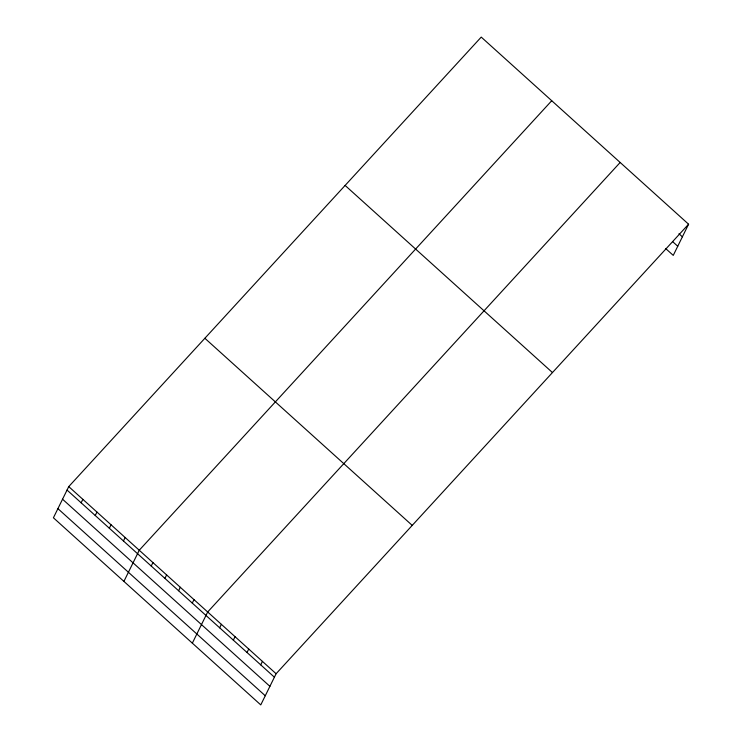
<?xml version="1.0" encoding="UTF-8"?>
<svg xmlns="http://www.w3.org/2000/svg" width="742" height="742" viewBox="0 0 742 742"><rect width="100%" height="100%" fill="white"/><g stroke="black" fill="none" stroke-linecap="round" stroke-linejoin="round"><path stroke-width="1.11" d="M68.746 486.613L53.415 517.786L260.767 704.9L276.107 673.736L688.585 224.214L481.233 37.1L68.746 486.613L276.107 673.736M81.147 502.798L82.854 499.338M95.245 515.523L96.952 512.063M109.343 528.248L111.05 524.789M123.45 540.974L125.148 537.514M123.914 581.403L139.255 550.23L551.733 100.717M151.229 566.044L152.935 562.584M164.919 578.398L166.625 574.929M178.599 590.743L180.306 587.284M192.289 603.098L193.996 599.638M192.345 643.147L207.677 611.983L620.164 162.47M219.66 627.797L221.366 624.337M233.35 640.142L235.047 636.682M247.03 652.496L248.737 649.037M260.72 664.841L262.418 661.382M688.585 224.214L673.254 255.387L665.555 248.44M678.967 233.739L682.38 236.819M672.614 241.614L677.752 246.242M345.113 185.435L552.465 372.558M204.866 338.278L412.227 525.392M67.049 490.072L274.401 677.196M62.551 499.218L269.902 686.341M57.913 508.641L265.265 695.755"/></g></svg>
